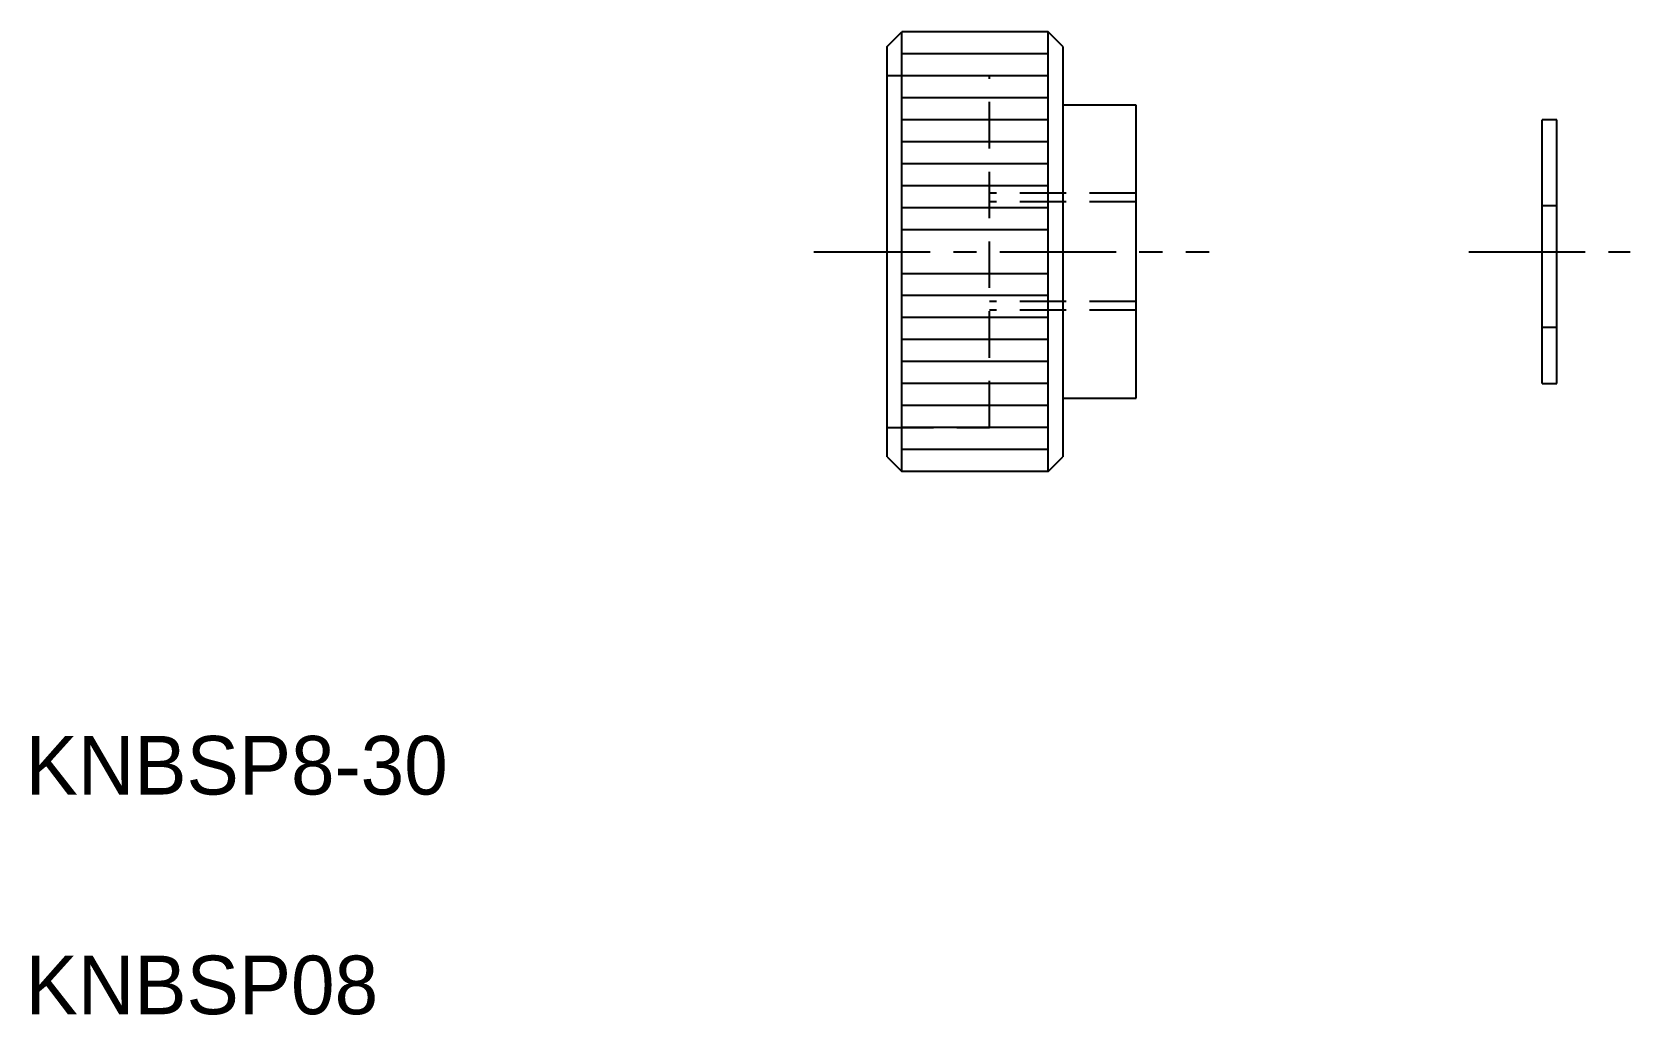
# Model space of a CAD drawing. Extents: x 123 to 232, y -29 to 38.
import ezdxf

# ---------------------------------------------------------------- set-up
doc = ezdxf.new("R2010")
doc.units = 0
doc.header["$LTSCALE"] = 0.25
doc.linetypes.add('CENTER', pattern=[50.8, 31.75, -6.35, 6.35, -6.35])
doc.linetypes.add('DASHED', pattern=[19.05, 12.7, -6.35])
doc.layers.get('0').update_dxf_attribs({"linetype": 'CONTINUOUS'})
doc.layers.add('CENTER', color=1, linetype='CENTER')

msp = doc.modelspace()

# ---------------------------------------------------------------- linework, layer by layer
at = {"color": 7, "linetype": 'CONTINUOUS'}
for p, q in [((181.33, 36.62), (182.33, 37.62)), ((182.33, 7.62), (182.33, 37.62)), ((192.33, 37.62), (182.33, 37.62)), ((192.33, 7.62), (192.33, 37.62)), ((193.33, 36.62), (192.33, 37.62)), ((181.33, 8.62), (181.33, 36.62)), ((193.33, 36.62), (193.33, 8.62)), ((198.33, 32.62), (193.33, 32.62)), ((198.33, 12.62), (198.33, 32.62)), ((226.07, 13.62), (226.07, 31.62)), ((227.07, 31.62), (226.07, 31.62)), ((227.07, 13.62), (227.07, 31.62)), ((226.07, 13.62), (227.07, 13.62)), ((193.33, 12.62), (198.33, 12.62)), ((181.33, 8.62), (182.33, 7.62)), ((192.33, 7.62), (193.33, 8.62)), ((192.33, 7.62), (182.33, 7.62))]:
    msp.add_line(p, q, dxfattribs=at)
at = {"color": 3, "linetype": 'CONTINUOUS'}
for p, q in [((192.33, 36.12), (182.33, 36.12)), ((192.33, 34.62), (182.33, 34.62)), ((192.33, 33.12), (182.33, 33.12)), ((192.33, 31.62), (182.33, 31.62)), ((192.33, 30.12), (182.33, 30.12)), ((192.33, 28.62), (182.33, 28.62)), ((192.33, 27.12), (182.33, 27.12)), ((192.33, 25.62), (182.33, 25.62)), ((192.33, 24.12), (182.33, 24.12)), ((192.33, 21.12), (182.33, 21.12)), ((192.33, 19.62), (182.33, 19.62)), ((192.33, 18.12), (182.33, 18.12)), ((192.33, 16.62), (182.33, 16.62)), ((192.33, 15.12), (182.33, 15.12)), ((192.33, 13.62), (182.33, 13.62)), ((192.33, 12.12), (182.33, 12.12)), ((192.33, 10.62), (182.33, 10.62)), ((192.33, 9.12), (182.33, 9.12))]:
    msp.add_line(p, q, dxfattribs=at)
at = {"color": 3, "linetype": 'DASHED'}
for p, q in [((188.33, 34.62), (181.33, 34.62)), ((188.33, 10.62), (188.33, 34.62)), ((198.33, 26.62), (188.33, 26.62)), ((198.33, 26.02), (188.33, 26.02)), ((226.07, 25.77), (227.07, 25.77)), ((198.33, 19.22), (188.33, 19.22)), ((198.33, 18.62), (188.33, 18.62)), ((226.07, 17.47), (227.07, 17.47)), ((181.33, 10.62), (188.33, 10.62))]:
    msp.add_line(p, q, dxfattribs=at)
msp.add_line((188.33, 16.62), (188.33, 16.62))
at = {"layer": 'CENTER', "color": 1, "linetype": 'CENTER'}
for p, q in [((176.33, 22.62), (203.33, 22.62)), ((221.07, 22.62), (232.07, 22.62))]:
    msp.add_line(p, q, dxfattribs=at)

# ---------------------------------------------------------------- texts
at = {"color": 7, "linetype": 'CONTINUOUS'}
for s, p in [('KNBSP8-30', (122.49, -14.44)), ('KNBSP08', (122.49, -29.44))]:
    msp.add_text(s, height=4, dxfattribs=at).set_placement(p)

doc.saveas('drawing.dxf')
